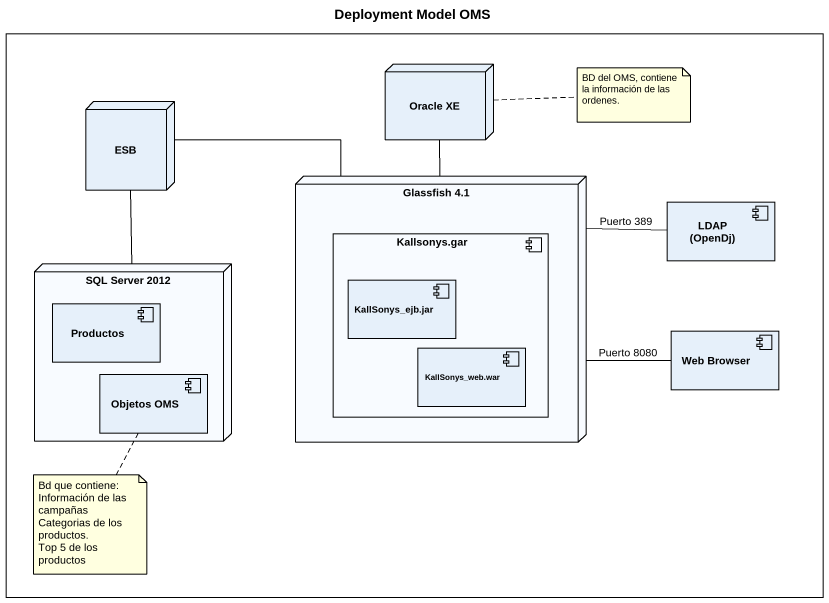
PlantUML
@startuml
title Deployment Model OMS
rectangle " " as rectangle1 #FFFFFF {
  node "Oracle XE" as Oracle_XE
  node ESB
  node "Glassfish 4.1" as Glassfish_4_1 {
    component "Kallsonys.gar" as Kallsonys_gar {
      component "KallSonys_ejb.jar" as KallSonys_ejb_jar
      component "KallSonys_web.war" as KallSonys_web_war
    }
  }
  component "LDAP (OpenDj)" as LDAP_OpenDj
  node "SQL Server 2012" as SQL_Server_2012 {
    component Productos
    component "Objetos OMS" as Objetos_OMS
  }
  component "Web Browser" as Web_Browser
}
Oracle_XE -- Glassfish_4_1
ESB -right- Glassfish_4_1
ESB -- SQL_Server_2012
Glassfish_4_1 -right- LDAP_OpenDj : Puerto 389
Glassfish_4_1 -right- Web_Browser : Puerto 8080
note right of Oracle_XE : BD del OMS, contiene la información de las ordenes.
note bottom of Objetos_OMS
  Bd que contiene:
  Información de las campañas
  Categorias de los productos.
  Top 5 de los productos
end note
@enduml
